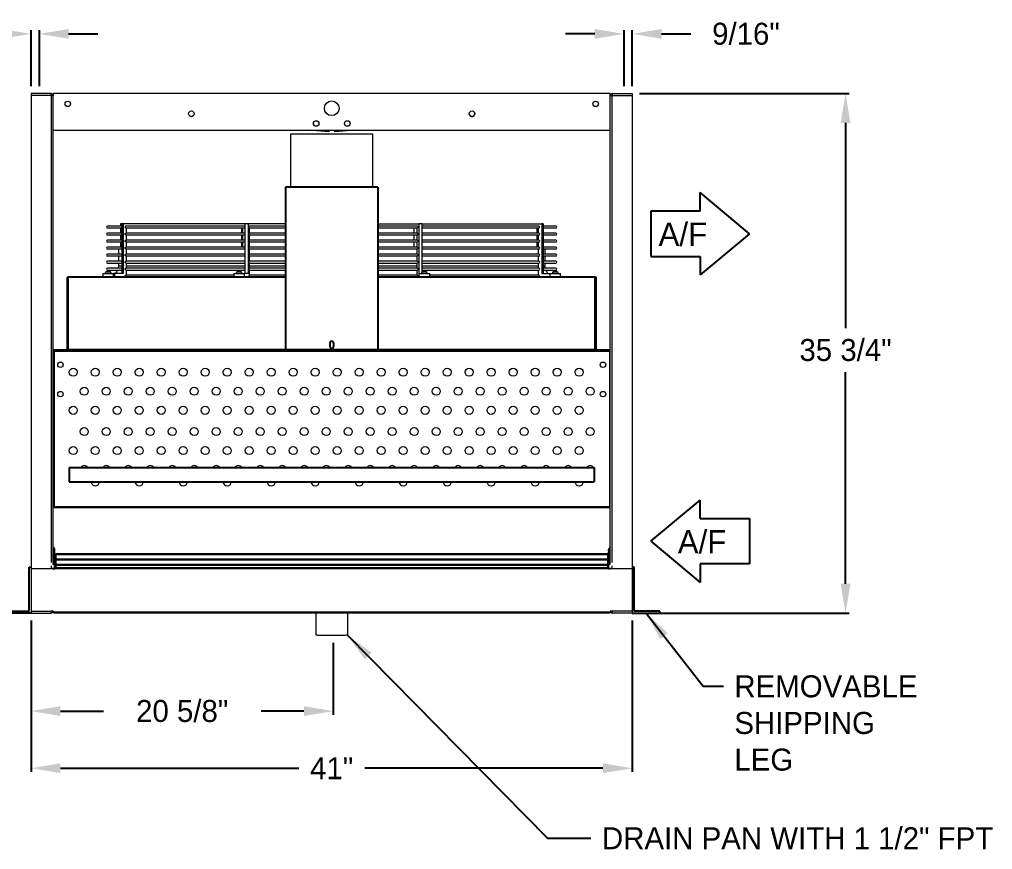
# Model space of a CAD drawing. Extents: x 6 to 271, y -23 to 146.
# Drawn here: x 60.2 to 126.6, y 33.6 to 90.2 of the extents above; entities that cross this region are included whole.
import ezdxf

# ---------------------------------------------------------------- set-up
doc = ezdxf.new("R2010")
doc.units = 0
doc.header["$MEASUREMENT"] = 0
doc.layers.get('0').update_dxf_attribs({"linetype": 'CONTINUOUS'})
doc.layers.get('Defpoints').update_dxf_attribs({"linetype": 'CONTINUOUS'})
doc.dimstyles.get("Standard").update_dxf_attribs({"dimtxt": 1.5, "dimasz": 2, "dimexe": 0.25, "dimexo": 0.5, "dimgap": 0.75, "dimtad": 0, "dimtih": 1, "dimtoh": 1, "dimdec": 4, "dimzin": 0, "dimdsep": 46, "dimlunit": 5, "dimtxsty": 'STANDARD', "dimcen": 0.125, "dimclrd": 1, "dimclre": 1, "dimclrt": 1, "dimadec": 0, "dimazin": 0, "dimtfac": 1, "dimtdec": 4, "dimtofl": 0, "dimtmove": 0, "dimatfit": 3, "dimfxl": 1, "dimfrac": 2, "dimtolj": 1, "dimtzin": 0, "dimarcsym": 0})

# ---------------------------------------------------------------- blocks, each defined once
blk = doc.blocks.new('099front')
at = {"color": 0, "ltscale": 7}
for p, q in [((59.351, 106.851), (53.039, 106.851)), ((53.039, 106.851), (53.039, 95.789)), ((59.351, 106.851), (59.351, 95.789)), ((56.07, 96.226), (56.07, 95.976)), ((56.32, 96.226), (56.32, 95.976)), ((53.039, 95.789), (59.351, 95.789))]:
    blk.add_line(p, q, dxfattribs=at)
for centre, start, end in [((56.195, 96.226), 0, 180), ((56.195, 95.976), 180, 0)]:
    blk.add_arc(centre, 0.125, start, end, dxfattribs=at)
blk = doc.blocks.new('*D24')
at = {"color": 7, "lineweight": -2}
for p, q in [((59.015, 89.242), (57.015, 89.242)), ((61.015, 85.664), (61.015, 89.492)), ((61.577, 85.664), (61.577, 89.492)), ((63.577, 89.242), (65.577, 89.242))]:
    blk.add_line(p, q, dxfattribs=at)
at = {"color": 7}
for points in [[(59.015, 89.576), (59.015, 88.909), (61.015, 89.242)], [(63.577, 89.576), (63.577, 88.909), (61.577, 89.242)]]:
    blk.add_solid(points, dxfattribs=at)
at = {"layer": 'Defpoints', "color": 0}
for p in [(61.015, 89.242), (61.015, 85.164), (61.577, 85.164)]:
    blk.add_point(p, dxfattribs=at)
at = {"color": 7, "insert": (53.265, 89.242), "char_height": 1.5, "attachment_point": 5}
blk.add_mtext('\\A1;9/16"', dxfattribs=at)
blk = doc.blocks.new('*D25')
at = {"color": 7, "lineweight": -2}
for p, q in [((99.452, 89.242), (97.452, 89.242)), ((101.452, 85.664), (101.452, 89.492)), ((102.015, 85.664), (102.015, 89.492)), ((104.015, 89.242), (106.015, 89.242))]:
    blk.add_line(p, q, dxfattribs=at)
at = {"color": 7}
for points in [[(99.452, 89.576), (99.452, 88.909), (101.452, 89.242)], [(104.015, 89.576), (104.015, 88.909), (102.015, 89.242)]]:
    blk.add_solid(points, dxfattribs=at)
at = {"layer": 'Defpoints', "color": 0}
for p in [(101.452, 89.242), (101.452, 85.164), (102.015, 85.164)]:
    blk.add_point(p, dxfattribs=at)
at = {"color": 7, "insert": (109.765, 89.242), "char_height": 1.5, "attachment_point": 5}
blk.add_mtext('\\A1;9/16"', dxfattribs=at)
blk = doc.blocks.new('Air Flow Arror')
for p, q in [((-1.543, 6.735), (-4.35, 3.368)), ((-1.543, 6.735), (1.263, 3.368)), ((-3.087, 3.368), (-4.35, 3.368)), ((-3.087, 3.368), (-3.087, 0)), ((0, 0), (0, 3.368)), ((0, 3.368), (1.263, 3.368)), ((-3.087, 0), (0, 0))]:
    blk.add_line(p, q)
blk.add_text('A/F', height=1.5938, rotation=90).set_placement((-0.712, 0.532))
blk = doc.blocks.new('*D26')
at = {"color": 7, "lineweight": -2}
for p, q in [((61.015, 49.226), (61.015, 38.888)), ((102.015, 49.226), (102.015, 38.888)), ((63.015, 39.138), (79.265, 39.138)), ((100.015, 39.138), (83.765, 39.138))]:
    blk.add_line(p, q, dxfattribs=at)
at = {"color": 7}
for points in [[(63.015, 39.471), (63.015, 38.804), (61.015, 39.138)], [(100.015, 39.471), (100.015, 38.804), (102.015, 39.138)]]:
    blk.add_solid(points, dxfattribs=at)
at = {"layer": 'Defpoints', "color": 0}
for p in [(61.015, 49.726), (102.015, 49.726), (102.015, 39.138)]:
    blk.add_point(p, dxfattribs=at)
at = {"color": 7, "insert": (81.515, 39.138), "char_height": 1.5, "attachment_point": 5}
blk.add_mtext('\\A1;41"', dxfattribs=at)
blk = doc.blocks.new('*D27')
at = {"color": 7, "lineweight": -2}
for p, q in [((61.015, 49.226), (61.015, 42.783)), ((81.624, 47.691), (81.624, 42.783)), ((63.015, 43.033), (65.944, 43.033)), ((79.624, 43.033), (76.694, 43.033))]:
    blk.add_line(p, q, dxfattribs=at)
at = {"color": 7}
for points in [[(63.015, 43.366), (63.015, 42.699), (61.015, 43.033)], [(79.624, 43.366), (79.624, 42.699), (81.624, 43.033)]]:
    blk.add_solid(points, dxfattribs=at)
at = {"layer": 'Defpoints', "color": 0}
for p in [(61.015, 49.726), (81.624, 48.191), (81.624, 43.033)]:
    blk.add_point(p, dxfattribs=at)
at = {"color": 7, "insert": (71.319, 43.033), "char_height": 1.5, "attachment_point": 5}
blk.add_mtext('\\A1;20 5/8"', dxfattribs=at)

msp = doc.modelspace()

# ---------------------------------------------------------------- linework, layer by layer
at = {"color": 7, "linetype": 'Continuous', "lineweight": 15}
for p, q in [((61.01498, 85.16353), (61.01498, 85.02903)), ((62.37948, 85.16353), (61.01498, 85.16353)), ((62.37948, 85.02903), (61.01498, 85.02903)), ((61.01498, 85.02803), (61.01498, 49.86153)), ((62.37948, 85.02803), (61.01498, 85.02803)), ((62.37948, 85.02903), (62.37948, 85.16353)), ((62.37948, 85.02803), (62.51498, 85.02803)), ((62.37948, 85.02803), (62.37948, 53.16814)), ((100.51498, 85.16353), (62.51498, 85.16353)), ((62.51498, 85.16353), (62.51498, 85.02803)), ((62.51498, 53.03268), (62.51498, 85.02803)), ((100.51498, 85.02803), (100.51498, 85.16353)), ((100.51498, 53.03268), (100.51498, 85.02803)), ((100.51498, 85.02803), (100.65048, 85.02803)), ((100.65048, 85.16353), (100.65048, 85.02903)), ((100.65048, 85.16353), (102.01498, 85.16353)), ((100.65048, 85.02903), (102.01498, 85.02903)), ((100.65048, 85.02803), (102.01498, 85.02803)), ((100.65048, 53.16814), (100.65048, 85.02803)), ((102.01498, 85.16353), (102.01498, 85.02903)), ((102.01498, 85.02803), (102.01498, 49.86153)), ((62.51498, 82.66353), (100.51498, 82.66353)), ((84.32748, 82.40703), (78.70248, 82.40703)), ((81.31159, 82.55669), (79.95824, 82.66353)), ((81.32002, 82.66353), (81.31159, 82.55669)), ((81.71838, 82.55669), (81.70994, 82.66353)), ((83.07173, 82.66353), (81.71838, 82.55669)), ((67.19485, 76.12114), (66.22487, 76.12114)), ((66.22487, 76.00114), (67.19485, 76.00114)), ((67.10148, 76.27603), (67.10148, 76.12114)), ((67.19485, 76.27603), (67.10148, 76.27603)), ((67.10148, 76.00114), (67.10148, 75.64248)), ((67.28823, 76.27603), (67.19485, 76.27603)), ((67.19485, 76.27603), (67.19485, 72.89503)), ((67.28823, 76.27603), (67.28823, 72.89503)), ((75.58339, 76.27603), (67.28823, 76.27603)), ((67.48394, 76.00114), (75.58339, 76.00114)), ((75.58339, 76.12114), (67.48398, 76.12114)), ((67.51365, 75.64248), (67.51365, 76.00114)), ((75.35796, 76.00114), (75.35796, 75.64248)), ((75.45134, 75.64248), (75.45134, 76.00114)), ((75.80882, 76.27603), (75.58339, 76.27603)), ((75.58339, 76.27603), (75.58339, 72.89503)), ((75.80882, 76.27603), (75.80882, 72.89503)), ((78.35873, 76.27603), (75.80882, 76.27603)), ((75.88988, 76.00114), (78.35873, 76.00114)), ((78.35873, 76.12114), (75.88996, 76.12114)), ((75.90219, 75.64248), (75.90219, 76.00114)), ((84.67123, 76.27603), (87.44658, 76.27603)), ((87.36626, 76.12114), (84.67123, 76.12114)), ((84.67123, 76.00114), (87.36626, 76.00114)), ((87.12777, 75.64248), (87.12777, 76.00114)), ((87.3532, 75.64248), (87.3532, 76.00114)), ((87.44658, 76.27603), (87.44658, 72.89503)), ((87.672, 76.27603), (87.44658, 76.27603)), ((87.672, 76.27603), (87.672, 73.00312)), ((87.672, 76.27603), (95.83512, 76.27603)), ((95.64121, 76.12114), (87.672, 76.12114)), ((87.672, 76.00114), (95.64121, 76.00114)), ((95.51631, 75.64248), (95.51631, 76.00114)), ((95.60969, 75.64248), (95.60969, 76.00114)), ((95.83512, 76.27603), (95.83512, 72.89503)), ((95.92849, 76.27603), (95.83512, 76.27603)), ((95.92849, 76.27603), (95.92849, 72.89503)), ((96.8051, 76.12114), (95.92849, 76.12114)), ((95.92849, 76.00114), (96.8051, 76.00114)), ((67.19485, 75.64248), (66.22487, 75.64248)), ((66.22487, 75.52248), (67.19485, 75.52248)), ((67.19485, 75.16381), (66.22487, 75.16381)), ((66.22487, 75.04381), (67.19485, 75.04381)), ((67.10148, 75.52248), (67.10148, 75.16381)), ((67.10148, 75.04381), (67.10148, 74.68515)), ((67.48394, 75.52248), (75.58339, 75.52248)), ((67.48394, 75.04381), (75.58339, 75.04381)), ((75.58339, 75.64248), (67.48398, 75.64248)), ((75.58339, 75.16381), (67.48398, 75.16381)), ((67.51365, 75.16381), (67.51365, 75.52248)), ((67.51365, 74.68515), (67.51365, 75.04381)), ((75.35796, 75.52248), (75.35796, 75.16381)), ((75.35796, 75.04381), (75.35796, 74.68515)), ((75.45134, 75.16381), (75.45134, 75.52248)), ((75.45134, 74.68515), (75.45134, 75.04381)), ((75.88988, 75.52248), (78.35873, 75.52248)), ((75.88988, 75.04381), (78.35873, 75.04381)), ((78.35873, 75.64248), (75.88996, 75.64248)), ((78.35873, 75.16381), (75.88996, 75.16381)), ((75.90219, 75.16381), (75.90219, 75.52248)), ((75.90219, 74.68515), (75.90219, 75.04381)), ((87.36626, 75.64248), (84.67123, 75.64248)), ((84.67123, 75.52248), (87.36626, 75.52248)), ((87.36626, 75.16381), (84.67123, 75.16381)), ((84.67123, 75.04381), (87.36626, 75.04381)), ((87.12777, 75.16381), (87.12777, 75.52248)), ((87.12777, 74.68515), (87.12777, 75.04381)), ((87.3532, 75.16381), (87.3532, 75.52248)), ((87.3532, 74.68515), (87.3532, 75.04381)), ((95.64121, 75.64248), (87.672, 75.64248)), ((87.672, 75.52248), (95.64121, 75.52248)), ((95.64121, 75.16381), (87.672, 75.16381)), ((87.672, 75.04381), (95.64121, 75.04381)), ((95.51631, 75.16381), (95.51631, 75.52248)), ((95.51631, 74.68515), (95.51631, 75.04381)), ((95.60969, 75.16381), (95.60969, 75.52248)), ((95.60969, 74.68515), (95.60969, 75.04381)), ((96.8051, 75.64248), (95.92849, 75.64248)), ((95.92849, 75.52248), (96.8051, 75.52248)), ((96.8051, 75.16381), (95.92849, 75.16381)), ((95.92849, 75.04381), (96.8051, 75.04381)), ((67.19485, 74.68515), (66.22487, 74.68515)), ((66.22487, 74.56515), (67.19485, 74.56515)), ((67.48394, 74.56515), (75.58339, 74.56515)), ((75.58339, 74.68515), (67.48398, 74.68515)), ((67.51365, 74.20648), (67.51365, 74.56515)), ((75.88988, 74.56515), (78.35873, 74.56515)), ((78.35873, 74.68515), (75.88996, 74.68515)), ((75.90219, 74.20648), (75.90219, 74.56515)), ((87.36626, 74.68515), (84.67123, 74.68515)), ((84.67123, 74.56515), (87.36626, 74.56515)), ((87.3532, 74.20648), (87.3532, 74.56515)), ((95.64121, 74.68515), (87.672, 74.68515)), ((87.672, 74.56515), (95.64121, 74.56515)), ((95.60969, 74.20648), (95.60969, 74.56515)), ((96.8051, 74.68515), (95.92849, 74.68515)), ((95.92849, 74.56515), (96.8051, 74.56515)), ((67.19485, 74.20648), (66.22487, 74.20648)), ((66.22487, 74.08648), (67.19485, 74.08648)), ((67.19485, 73.72782), (66.22487, 73.72782)), ((67.48394, 74.08648), (75.58339, 74.08648)), ((75.58339, 74.20648), (67.48398, 74.20648)), ((75.58339, 73.72782), (67.48398, 73.72782)), ((67.51365, 73.72782), (67.51365, 74.08648)), ((75.88988, 74.08648), (78.35873, 74.08648)), ((78.35873, 74.20648), (75.88996, 74.20648)), ((78.35873, 73.72782), (75.88996, 73.72782)), ((75.90219, 73.72782), (75.90219, 74.08648)), ((87.36626, 74.20648), (84.67123, 74.20648)), ((84.67123, 74.08648), (87.36626, 74.08648)), ((87.36626, 73.72782), (84.67123, 73.72782)), ((87.3532, 73.72782), (87.3532, 74.08648)), ((95.64121, 74.20648), (87.672, 74.20648)), ((87.672, 74.08648), (95.64121, 74.08648)), ((95.64121, 73.72782), (87.672, 73.72782)), ((95.60969, 73.72782), (95.60969, 74.08648)), ((96.8051, 74.20648), (95.92849, 74.20648)), ((95.92849, 74.08648), (96.8051, 74.08648)), ((96.8051, 73.72782), (95.92849, 73.72782)), ((66.17622, 73.02003), (66.17637, 73.02003)), ((66.1791, 73.02003), (66.17637, 73.02003)), ((66.1791, 73.02003), (66.18961, 73.02003)), ((66.20029, 73.02003), (66.18961, 73.02003)), ((66.20029, 73.02003), (66.27633, 73.02003)), ((66.22487, 73.60782), (67.19485, 73.60782)), ((67.19485, 73.24915), (66.22487, 73.24915)), ((66.22487, 73.12915), (67.19485, 73.12915)), ((66.28788, 73.02003), (66.27633, 73.02003)), ((66.29416, 73.02003), (66.28788, 73.02003)), ((66.29416, 73.02003), (66.31953, 73.02003)), ((66.33407, 73.02003), (66.31953, 73.02003)), ((66.33407, 73.02003), (66.36572, 73.02003)), ((67.19485, 73.40103), (66.96718, 73.40103)), ((67.48394, 73.60782), (75.58339, 73.60782)), ((67.48394, 73.12915), (75.58339, 73.12915)), ((75.58339, 73.24915), (67.48398, 73.24915)), ((67.51365, 73.24915), (67.51365, 73.60782)), ((75.58339, 73.40103), (67.51365, 73.40103)), ((67.51365, 72.77048), (67.51365, 73.12915)), ((75.10596, 73.02003), (75.1376, 73.02003)), ((75.15215, 73.02003), (75.1376, 73.02003)), ((75.15215, 73.02003), (75.17751, 73.02003)), ((75.18379, 73.02003), (75.17751, 73.02003)), ((75.19535, 73.02003), (75.18379, 73.02003)), ((75.19535, 73.02003), (75.27139, 73.02003)), ((75.28207, 73.02003), (75.27139, 73.02003)), ((75.28207, 73.02003), (75.29257, 73.02003)), ((75.2953, 73.02003), (75.29257, 73.02003)), ((75.2953, 73.02003), (75.29546, 73.02003)), ((75.88988, 73.60782), (78.35873, 73.60782)), ((75.88988, 73.12915), (78.35873, 73.12915)), ((78.35873, 73.24915), (75.88996, 73.24915)), ((75.90219, 73.24915), (75.90219, 73.60782)), ((78.35873, 73.40103), (75.90219, 73.40103)), ((75.90219, 72.77048), (75.90219, 73.12915)), ((84.67123, 73.60782), (87.36626, 73.60782)), ((87.3532, 73.40103), (84.67123, 73.40103)), ((87.36626, 73.24915), (84.67123, 73.24915)), ((84.67123, 73.12915), (87.36626, 73.12915)), ((87.3532, 73.24915), (87.3532, 73.60782)), ((87.3532, 72.77048), (87.3532, 73.12915)), ((87.672, 73.60782), (95.64121, 73.60782)), ((95.60969, 73.40103), (87.672, 73.40103)), ((95.64121, 73.24915), (87.672, 73.24915)), ((87.672, 73.12915), (95.64121, 73.12915)), ((87.73451, 73.02003), (87.73466, 73.02003)), ((87.73739, 73.02003), (87.73466, 73.02003)), ((87.73739, 73.02003), (87.7479, 73.02003)), ((87.75858, 73.02003), (87.7479, 73.02003)), ((87.75858, 73.02003), (87.83462, 73.02003)), ((87.84617, 73.02003), (87.83462, 73.02003)), ((87.85245, 73.02003), (87.84617, 73.02003)), ((87.85245, 73.02003), (87.87782, 73.02003)), ((87.89236, 73.02003), (87.87782, 73.02003)), ((87.89236, 73.02003), (87.92401, 73.02003)), ((95.60969, 73.24915), (95.60969, 73.60782)), ((95.60969, 72.77048), (95.60969, 73.12915)), ((95.92849, 73.60782), (96.8051, 73.60782)), ((96.06278, 73.40103), (95.92849, 73.40103)), ((96.8051, 73.24915), (95.92849, 73.24915)), ((95.92849, 73.12915), (96.8051, 73.12915)), ((96.66425, 73.02003), (96.69589, 73.02003)), ((96.71043, 73.02003), (96.69589, 73.02003)), ((96.71043, 73.02003), (96.7358, 73.02003)), ((96.74208, 73.02003), (96.7358, 73.02003)), ((96.75364, 73.02003), (96.74208, 73.02003)), ((96.75364, 73.02003), (96.82968, 73.02003)), ((96.84035, 73.02003), (96.82968, 73.02003)), ((96.84035, 73.02003), (96.85086, 73.02003)), ((96.85359, 73.02003), (96.85086, 73.02003)), ((96.85359, 73.02003), (96.85375, 73.02003)), ((63.51498, 72.61253), (63.46498, 72.61253)), ((63.46498, 67.71453), (63.46498, 72.61253)), ((63.51498, 67.71453), (63.51498, 72.61253)), ((63.56498, 72.61253), (63.51498, 72.61253)), ((63.51598, 72.66353), (63.51598, 72.61353)), ((63.51598, 72.66353), (63.56598, 72.66353)), ((63.56598, 72.61253), (63.56598, 72.66353)), ((78.35873, 72.66353), (63.56598, 72.66353)), ((63.56598, 67.71453), (63.56598, 72.61253)), ((78.35873, 72.61253), (63.56598, 72.61253)), ((65.90197, 72.89503), (66.41218, 72.89503)), ((66.06887, 72.89603), (66.05222, 72.89603)), ((66.48972, 72.89603), (66.06887, 72.89603)), ((66.41218, 72.89503), (66.63997, 72.89503)), ((66.70526, 72.89503), (66.63997, 72.89503)), ((66.70526, 72.89503), (66.70526, 72.66353)), ((67.28823, 72.89503), (66.70526, 72.89503)), ((74.83171, 72.77048), (67.48398, 72.77048)), ((74.83171, 72.89503), (75.34192, 72.89503)), ((75.11699, 72.89603), (74.98196, 72.89603)), ((75.41946, 72.89603), (75.11699, 72.89603)), ((75.34192, 72.89503), (75.56971, 72.89503)), ((75.80882, 72.89503), (75.56971, 72.89503)), ((78.35873, 72.77048), (75.88996, 72.77048)), ((87.36626, 72.77048), (84.67123, 72.77048)), ((99.46398, 72.66353), (84.67123, 72.66353)), ((99.46398, 72.61253), (84.67123, 72.61253)), ((87.44658, 72.89503), (87.46026, 72.89503)), ((87.46026, 72.89503), (87.97047, 72.89503)), ((87.91297, 72.89603), (87.61051, 72.89603)), ((88.04801, 72.89603), (87.91297, 72.89603)), ((87.97047, 72.89503), (88.19826, 72.89503)), ((95.64121, 72.77048), (88.19826, 72.77048)), ((95.83512, 72.89503), (96.39, 72.89503)), ((96.39, 72.89503), (96.90021, 72.89503)), ((96.96109, 72.89603), (96.54025, 72.89603)), ((96.90021, 72.89503), (97.128, 72.89503)), ((96.97775, 72.89603), (96.96109, 72.89603)), ((99.46398, 72.66353), (99.51398, 72.66353)), ((99.46398, 72.61253), (99.46398, 72.66353)), ((99.46398, 67.71453), (99.46398, 72.61253)), ((99.46498, 72.61253), (99.51498, 72.61253)), ((99.51398, 72.61353), (99.51398, 72.66353)), ((99.56498, 72.61253), (99.51498, 72.61253)), ((99.51498, 67.71453), (99.51498, 72.61253)), ((99.56498, 67.71453), (99.56498, 72.61253)), ((62.51498, 67.71353), (63.46398, 67.71353)), ((63.46398, 67.71353), (63.46398, 67.66353)), ((63.46498, 67.71453), (63.51498, 67.71453)), ((63.56598, 67.71453), (63.51498, 67.71453)), ((63.56598, 67.71453), (63.56598, 67.71353)), ((99.46398, 67.71453), (63.56598, 67.71453)), ((63.56598, 67.71353), (99.46398, 67.71353)), ((63.56598, 67.66353), (63.56598, 67.71353)), ((99.46398, 67.71353), (99.46398, 67.71453)), ((99.51498, 67.71453), (99.46398, 67.71453)), ((99.46398, 67.66353), (99.46398, 67.71353)), ((99.56498, 67.71453), (99.51498, 67.71453)), ((99.56598, 67.71353), (99.56598, 67.66353)), ((99.56598, 67.71353), (100.51498, 67.71353)), ((62.51498, 67.66353), (62.57848, 67.66353)), ((62.51498, 67.60003), (62.57898, 67.60003)), ((62.57798, 67.59953), (62.51498, 67.59953)), ((62.57798, 67.59953), (62.57798, 56.97753)), ((62.57798, 67.59953), (62.57898, 67.59953)), ((62.57848, 67.66353), (62.57848, 67.60103)), ((62.57848, 67.66353), (63.45148, 67.66353)), ((62.57848, 67.60103), (63.45148, 67.60103)), ((62.57898, 67.59953), (62.57898, 67.60053)), ((62.57898, 67.60053), (63.57748, 67.60053)), ((62.57898, 67.59953), (62.57898, 56.97753)), ((62.57898, 67.59953), (100.45098, 67.59953)), ((63.45148, 67.66353), (63.46398, 67.66353)), ((63.45148, 67.60103), (63.45148, 67.66353)), ((63.56598, 67.66353), (63.57748, 67.66353)), ((63.57748, 67.60053), (63.57748, 67.66353)), ((63.57748, 67.66353), (99.45248, 67.66353)), ((99.45248, 67.66353), (99.46398, 67.66353)), ((99.45248, 67.66353), (99.45248, 67.60053)), ((99.45248, 67.60053), (100.45098, 67.60053)), ((99.56598, 67.66353), (99.57848, 67.66353)), ((99.57848, 67.66353), (99.57848, 67.60103)), ((100.45148, 67.66353), (99.57848, 67.66353)), ((100.45148, 67.60103), (99.57848, 67.60103)), ((100.45098, 67.60053), (100.45098, 67.59953)), ((100.45098, 67.60003), (100.51498, 67.60003)), ((100.45098, 67.59953), (100.45098, 56.97753)), ((100.45098, 67.59953), (100.45198, 67.59953)), ((100.45148, 67.66353), (100.51498, 67.66353)), ((100.45148, 67.60103), (100.45148, 67.66353)), ((100.51498, 67.59953), (100.45198, 67.59953)), ((100.45198, 67.59953), (100.45198, 56.97753)), ((62.57798, 56.97753), (62.51498, 56.97753)), ((62.57798, 56.97753), (62.57898, 56.97753)), ((62.57898, 56.97753), (100.45098, 56.97753)), ((62.57898, 56.97753), (62.57898, 56.97653)), ((100.45098, 56.97653), (62.57898, 56.97653)), ((62.57898, 56.91353), (62.57898, 56.97653)), ((100.45098, 56.91353), (62.57898, 56.91353)), ((100.45098, 56.97653), (100.45098, 56.97753)), ((100.45098, 56.97753), (100.45198, 56.97753)), ((100.45098, 56.91353), (100.45098, 56.97653)), ((100.51498, 56.97753), (100.45198, 56.97753)), ((62.51498, 54.21436), (62.62138, 54.10799)), ((62.62138, 53.99026), (62.51498, 54.09663)), ((62.51498, 54.03268), (62.62138, 53.92631)), ((62.60231, 53.94537), (62.63998, 53.94537)), ((62.62138, 53.99026), (62.62138, 54.10799)), ((62.62138, 52.99026), (62.62138, 53.92631)), ((62.63998, 53.94537), (62.63998, 54.0631)), ((62.63998, 53.88142), (62.63998, 53.94537)), ((62.63998, 52.94537), (62.63998, 53.88142)), ((62.64098, 54.0631), (62.64098, 54.06165)), ((62.64098, 53.38153), (62.64098, 54.06165)), ((100.32598, 53.76659), (62.70398, 53.76659)), ((62.70398, 53.76659), (62.70398, 53.75645)), ((100.32598, 53.75645), (62.70398, 53.75645)), ((62.70398, 53.75645), (62.70398, 53.69098)), ((100.32598, 53.76659), (100.32598, 53.75645)), ((100.32598, 53.75645), (100.32598, 53.69098)), ((100.38898, 54.0631), (100.38898, 54.06165)), ((100.38898, 54.06165), (100.38898, 53.70261)), ((100.38998, 53.94537), (100.38998, 54.0631)), ((100.38998, 53.94537), (100.42765, 53.94537)), ((100.38998, 53.94537), (100.38998, 53.88142)), ((100.38998, 52.94537), (100.38998, 53.88142)), ((100.51498, 54.21436), (100.40858, 54.10799)), ((100.40858, 53.99026), (100.40858, 54.10799)), ((100.40858, 53.99026), (100.51498, 54.09663)), ((100.51498, 54.03268), (100.40858, 53.92631)), ((100.40858, 52.99026), (100.40858, 53.92631)), ((62.62138, 52.99026), (62.51498, 53.09663)), ((62.63998, 53.38153), (62.70398, 53.38153)), ((62.63998, 53.38006), (62.70398, 53.38006)), ((100.32598, 53.69098), (62.70398, 53.69098)), ((62.70398, 53.69098), (62.70398, 53.40613)), ((100.32598, 53.40613), (62.70398, 53.40613)), ((62.70398, 53.40613), (62.70398, 53.39599)), ((100.32598, 53.39599), (62.70398, 53.39599)), ((62.70398, 53.39599), (62.70398, 53.33052)), ((100.32598, 53.33052), (62.70398, 53.33052)), ((62.70398, 53.33052), (62.70398, 53.04566)), ((100.32598, 53.69098), (100.32598, 53.40613)), ((100.32598, 53.40613), (100.32598, 53.39599)), ((100.32598, 53.39599), (100.32598, 53.33052)), ((100.32598, 53.33052), (100.32598, 53.04566)), ((100.38998, 53.70261), (100.32698, 53.70261)), ((100.32698, 53.69247), (100.32698, 53.70261)), ((100.32698, 53.69247), (100.38998, 53.69247)), ((100.38998, 53.34214), (100.32698, 53.34214)), ((100.32698, 53.332), (100.32698, 53.34214)), ((100.32698, 53.332), (100.38998, 53.332)), ((100.40858, 52.99026), (100.51498, 53.09663)), ((102.01498, 52.74188), (61.01498, 52.74188)), ((62.37948, 52.93879), (62.37948, 52.74188)), ((62.51498, 52.73897), (62.51498, 52.80333)), ((62.51498, 52.73897), (62.56498, 52.73897)), ((62.56498, 52.73897), (62.56498, 52.75334)), ((62.56498, 52.6606), (62.56598, 52.6606)), ((62.56498, 52.65913), (62.56598, 52.65913)), ((62.56598, 52.73897), (62.56598, 52.74014)), ((100.46398, 52.74014), (62.56598, 52.74014)), ((100.46398, 52.73897), (62.56598, 52.73897)), ((62.57719, 52.74114), (62.62138, 52.78532)), ((62.57748, 52.74043), (62.63998, 52.74043)), ((62.57748, 52.74043), (62.57748, 52.74014)), ((62.60231, 52.94537), (62.63998, 52.94537)), ((62.62138, 52.78532), (62.62138, 52.92631)), ((62.63998, 53.02106), (62.70398, 53.02106)), ((62.63998, 53.0196), (62.70398, 53.0196)), ((62.63998, 52.88142), (62.63998, 52.94537)), ((62.63998, 52.74043), (62.63998, 52.88142)), ((62.63998, 52.74043), (62.63998, 52.74014)), ((62.64098, 52.74043), (62.64098, 52.74188)), ((100.38898, 52.74043), (62.64098, 52.74043)), ((62.64098, 52.74043), (62.64098, 52.74014)), ((100.32598, 53.04566), (62.70398, 53.04566)), ((62.70398, 53.04566), (62.70398, 53.03552)), ((100.32598, 53.03552), (62.70398, 53.03552)), ((62.70398, 53.03552), (62.70398, 52.97005)), ((100.32598, 52.97005), (62.70398, 52.97005)), ((62.70398, 52.97005), (62.70398, 52.80729)), ((100.32598, 52.80729), (62.70398, 52.80729)), ((62.70398, 52.80729), (62.70398, 52.79715)), ((100.32598, 52.79715), (62.70398, 52.79715)), ((62.70398, 52.79715), (62.70398, 52.74188)), ((100.32598, 53.04566), (100.32598, 53.03552)), ((100.32598, 53.03552), (100.32598, 52.97005)), ((100.32598, 52.97005), (100.32598, 52.80729)), ((100.32598, 52.80729), (100.32598, 52.79715)), ((100.32598, 52.79715), (100.32598, 52.74188)), ((100.38998, 52.98168), (100.32698, 52.98168)), ((100.32698, 52.97154), (100.32698, 52.98168)), ((100.32698, 52.97154), (100.38998, 52.97154)), ((100.38998, 52.74331), (100.32698, 52.74331)), ((100.32698, 52.74188), (100.32698, 52.74331)), ((100.38898, 52.74043), (100.38898, 52.74188)), ((100.38898, 52.74014), (100.38898, 52.74043)), ((100.38998, 52.94537), (100.42765, 52.94537)), ((100.38998, 52.94537), (100.38998, 52.88142)), ((100.38998, 52.74043), (100.38998, 52.88142)), ((100.38998, 52.74043), (100.45248, 52.74043)), ((100.38998, 52.74014), (100.38998, 52.74043)), ((100.40858, 52.78532), (100.40858, 52.92631)), ((100.45278, 52.74114), (100.40858, 52.78532)), ((100.45248, 52.74014), (100.45248, 52.74043)), ((100.46398, 52.75234), (100.46398, 52.74014)), ((100.46398, 52.73897), (100.46398, 52.74014)), ((100.46498, 52.73897), (100.46498, 52.75334)), ((100.46498, 52.73897), (100.51498, 52.73897)), ((100.51498, 52.73897), (100.51498, 52.80333)), ((100.65048, 52.74188), (100.65048, 52.93879)), ((61.01498, 49.86153), (62.37948, 49.86153)), ((61.01498, 49.86053), (61.01498, 49.72603)), ((61.01498, 49.86053), (62.37948, 49.86053)), ((62.51498, 49.86153), (62.37948, 49.86153)), ((62.37948, 49.72603), (62.37948, 49.86053)), ((62.51498, 49.86153), (62.51498, 49.79077)), ((62.51498, 49.79077), (62.56498, 49.79077)), ((100.46398, 49.79077), (62.56598, 49.79077)), ((62.56598, 49.78977), (62.56598, 49.79077)), ((62.56598, 49.78977), (62.56598, 49.73979)), ((100.46398, 49.79077), (100.46398, 49.78977)), ((100.46398, 49.73979), (100.46398, 49.78977)), ((100.46498, 49.79077), (100.51498, 49.79077)), ((100.51498, 49.86153), (100.51498, 49.79077)), ((100.65048, 49.86153), (100.51498, 49.86153)), ((102.01498, 49.86153), (100.65048, 49.86153)), ((100.65048, 49.86053), (100.65048, 49.72603)), ((102.01498, 49.86053), (100.65048, 49.86053)), ((102.01498, 49.86053), (102.01498, 49.72603)), ((102.01498, 49.86053), (102.01498, 49.72603)), ((61.01498, 49.72603), (62.37948, 49.72603)), ((102.01498, 49.72603), (100.65048, 49.72603))]:
    msp.add_line(p, q, dxfattribs=at)
at = {"color": 7}
for p, q in [((102.51498, 85.16353), (116.80428, 85.16353)), ((116.55428, 83.16353), (116.55428, 69.16353)), ((116.55428, 51.72603), (116.55428, 66.16353)), ((63.61498, 59.65145), (99.41498, 59.65145)), ((63.61498, 59.65145), (63.61498, 58.67203)), ((99.41498, 59.65145), (99.41498, 58.67203)), ((63.61498, 58.67203), (99.41498, 58.67203)), ((103.27087, 54.62188), (106.63857, 57.42818)), ((106.63857, 56.16535), (106.63857, 57.42818)), ((106.63857, 56.16535), (110.00626, 56.16535)), ((110.00626, 56.16535), (110.00626, 53.07841)), ((103.27087, 54.62188), (106.63857, 51.81558)), ((60.88998, 49.85103), (60.88998, 52.85103)), ((60.88998, 52.85103), (61.01498, 52.85103)), ((102.13998, 52.85103), (102.01498, 52.85103)), ((102.13998, 49.85103), (102.13998, 52.85103)), ((110.00626, 53.07841), (106.63857, 53.07841)), ((106.63857, 53.07841), (106.63857, 51.81558)), ((59.13998, 49.85103), (60.88998, 49.85103)), ((103.88998, 49.85103), (102.13998, 49.85103)), ((103.88998, 49.72603), (103.88998, 49.85103)), ((61.01498, 49.72603), (59.13998, 49.72603)), ((102.01498, 49.72603), (103.88998, 49.72603)), ((102.51498, 49.72603), (116.80428, 49.72603))]:
    msp.add_line(p, q, dxfattribs=at)
at = {"color": 7, "linetype": 'Continuous', "lineweight": 15, "flags": 128}
for points in [[(87.36626, 76.12114), (87.36631, 76.12114), (87.37559, 76.11597), (87.38327, 76.10144), (87.38805, 76.08004), (87.38911, 76.05541), (87.38628, 76.03177), (87.38003, 76.01313), (87.37143, 76.00269), (87.36626, 76.00114)], [(87.36626, 75.64248), (87.37051, 75.64144), (87.37888, 75.6326), (87.38529, 75.61603), (87.38877, 75.59427), (87.38877, 75.57069), (87.38529, 75.54893), (87.37888, 75.53235), (87.37051, 75.52352), (87.36626, 75.52248)], [(87.36626, 75.16381), (87.37051, 75.16277), (87.37888, 75.15394), (87.38529, 75.13736), (87.38877, 75.1156), (87.38877, 75.09202), (87.38529, 75.07026), (87.37888, 75.05369), (87.37051, 75.04485), (87.36626, 75.04381)], [(87.36626, 74.68515), (87.37051, 74.68411), (87.37888, 74.67527), (87.38529, 74.6587), (87.38877, 74.63694), (87.38877, 74.61336), (87.38529, 74.5916), (87.37888, 74.57502), (87.37051, 74.56619), (87.36626, 74.56515)], [(87.36626, 74.20648), (87.37051, 74.20544), (87.37888, 74.19661), (87.38529, 74.18003), (87.38877, 74.15827), (87.38877, 74.13469), (87.38529, 74.11293), (87.37888, 74.09636), (87.37051, 74.08752), (87.36626, 74.08648)], [(87.36626, 73.72782), (87.37051, 73.72678), (87.37888, 73.71794), (87.38529, 73.70136), (87.38877, 73.67961), (87.38877, 73.65603), (87.38529, 73.63427), (87.37888, 73.61769), (87.37051, 73.60885), (87.36626, 73.60782)], [(66.96718, 73.40103), (66.95955, 73.29429), (66.95164, 73.24915)], [(87.36626, 73.24915), (87.37051, 73.24811), (87.37888, 73.23928), (87.38529, 73.2227), (87.38877, 73.20094), (87.38877, 73.17736), (87.38529, 73.1556), (87.37888, 73.13902), (87.37051, 73.13019), (87.36626, 73.12915)], [(96.07832, 73.24915), (96.07042, 73.29429), (96.06278, 73.40103)], [(87.36626, 72.77048), (87.37077, 72.76931), (87.3792, 72.76004), (87.38558, 72.74288), (87.38889, 72.72059), (87.3886, 72.69668), (87.38476, 72.67497), (87.38055, 72.66353)], [(82.60873, 48.21623), (82.60321, 48.21367), (82.58361, 48.2108), (82.55007, 48.20801), (82.50304, 48.20532), (82.44313, 48.20277), (82.37112, 48.2004), (82.28795, 48.19823), (82.1947, 48.1963), (82.09259, 48.19463), (81.98295, 48.19324), (81.86721, 48.19215), (81.74688, 48.19137), (81.62353, 48.19092), (81.49876, 48.19079), (81.3742, 48.191), (81.25147, 48.19154), (81.13219, 48.1924), (81.01789, 48.19357), (80.91007, 48.19503), (80.81014, 48.19678), (80.7194, 48.19877), (80.63903, 48.20099), (80.57008, 48.20342), (80.51344, 48.206), (80.46987, 48.20873), (80.43991, 48.21155), (80.42398, 48.21443), (80.42123, 48.21623)]]:
    msp.add_lwpolyline(points, dxfattribs=at)
at = {"color": 7, "linetype": 'Continuous', "lineweight": 15}
for centre, radius in [((63.51498, 84.46324), 0.1875), ((81.51498, 84.16353), 0.5), ((99.51498, 84.46324), 0.1875), ((71.94508, 83.7977), 0.1875), ((91.08489, 83.7977), 0.1875), ((80.45387, 83.12596), 0.1875), ((82.5761, 83.12596), 0.1875), ((63.01498, 66.66353), 0.1875), ((63.88998, 66.15603), 0.275), ((65.38998, 66.15603), 0.275), ((66.88998, 66.15603), 0.275), ((68.38998, 66.15603), 0.275), ((69.88998, 66.15603), 0.275), ((71.38998, 66.15603), 0.275), ((72.88998, 66.15603), 0.275), ((74.38998, 66.15603), 0.275), ((75.88998, 66.15603), 0.275), ((77.38998, 66.15603), 0.275), ((78.88998, 66.15603), 0.275), ((80.38998, 66.15603), 0.275), ((81.88998, 66.15603), 0.275), ((83.38998, 66.15603), 0.275), ((84.88998, 66.15603), 0.275), ((86.38998, 66.15603), 0.275), ((87.88998, 66.15603), 0.275), ((89.38998, 66.15603), 0.275), ((90.88998, 66.15603), 0.275), ((92.38998, 66.15603), 0.275), ((93.88998, 66.15603), 0.275), ((95.38998, 66.15603), 0.275), ((96.88998, 66.15603), 0.275), ((98.38998, 66.15603), 0.275), ((100.01498, 66.66353), 0.1875), ((64.63998, 64.85703), 0.275), ((66.13998, 64.85703), 0.275), ((67.63998, 64.85703), 0.275), ((69.13998, 64.85703), 0.275), ((70.63998, 64.85703), 0.275), ((72.13998, 64.85703), 0.275), ((73.63998, 64.85703), 0.275), ((75.13998, 64.85703), 0.275), ((76.63998, 64.85703), 0.275), ((78.13998, 64.85703), 0.275), ((79.63998, 64.85703), 0.275), ((81.13998, 64.85703), 0.275), ((82.63998, 64.85703), 0.275), ((84.13998, 64.85703), 0.275), ((85.63998, 64.85703), 0.275), ((87.13998, 64.85703), 0.275), ((88.63998, 64.85703), 0.275), ((90.13998, 64.85703), 0.275), ((91.63998, 64.85703), 0.275), ((93.13998, 64.85703), 0.275), ((94.63998, 64.85703), 0.275), ((96.13998, 64.85703), 0.275), ((97.63998, 64.85703), 0.275), ((99.13998, 64.85703), 0.275), ((63.01498, 64.66353), 0.1875), ((100.01498, 64.66353), 0.1875), ((63.88998, 63.55803), 0.275), ((65.38998, 63.55803), 0.275), ((66.88998, 63.55803), 0.275), ((68.38998, 63.55803), 0.275), ((69.88998, 63.55803), 0.275), ((71.38998, 63.55803), 0.275), ((72.88998, 63.55803), 0.275), ((74.38998, 63.55803), 0.275), ((75.88998, 63.55803), 0.275), ((77.38998, 63.55803), 0.275), ((78.88998, 63.55803), 0.275), ((80.38998, 63.55803), 0.275), ((81.88998, 63.55803), 0.275), ((83.38998, 63.55803), 0.275), ((84.88998, 63.55803), 0.275), ((86.38998, 63.55803), 0.275), ((87.88998, 63.55803), 0.275), ((89.38998, 63.55803), 0.275), ((90.88998, 63.55803), 0.275), ((92.38998, 63.55803), 0.275), ((93.88998, 63.55803), 0.275), ((95.38998, 63.55803), 0.275), ((96.88998, 63.55803), 0.275), ((98.38998, 63.55803), 0.275), ((64.63998, 62.10703), 0.275), ((66.13998, 62.10703), 0.275), ((67.63998, 62.10703), 0.275), ((69.13998, 62.10703), 0.275), ((70.63998, 62.10703), 0.275), ((72.13998, 62.10703), 0.275), ((73.63998, 62.10703), 0.275), ((75.13998, 62.10703), 0.275), ((76.63998, 62.10703), 0.275), ((78.13998, 62.10703), 0.275), ((79.63998, 62.10703), 0.275), ((81.13998, 62.10703), 0.275), ((82.63998, 62.10703), 0.275), ((84.13998, 62.10703), 0.275), ((85.63998, 62.10703), 0.275), ((87.13998, 62.10703), 0.275), ((88.63998, 62.10703), 0.275), ((90.13998, 62.10703), 0.275), ((91.63998, 62.10703), 0.275), ((93.13998, 62.10703), 0.275), ((94.63998, 62.10703), 0.275), ((96.13998, 62.10703), 0.275), ((97.63998, 62.10703), 0.275), ((99.13998, 62.10703), 0.275), ((63.88998, 60.80803), 0.275), ((65.38998, 60.80803), 0.275), ((66.88998, 60.80803), 0.275), ((68.38998, 60.80803), 0.275), ((69.88998, 60.80803), 0.275), ((71.38998, 60.80803), 0.275), ((72.88998, 60.80803), 0.275), ((74.38998, 60.80803), 0.275), ((75.88998, 60.80803), 0.275), ((77.38998, 60.80803), 0.275), ((78.88998, 60.80803), 0.275), ((80.38998, 60.80803), 0.275), ((81.88998, 60.80803), 0.275), ((83.38998, 60.80803), 0.275), ((84.88998, 60.80803), 0.275), ((86.38998, 60.80803), 0.275), ((87.88998, 60.80803), 0.275), ((89.38998, 60.80803), 0.275), ((90.88998, 60.80803), 0.275), ((92.38998, 60.80803), 0.275), ((93.88998, 60.80803), 0.275), ((95.38998, 60.80803), 0.275), ((96.88998, 60.80803), 0.275), ((98.38998, 60.80803), 0.275)]:
    msp.add_circle(centre, radius, dxfattribs=at)
for centre, radius, start, end in [((62.37948, 85.02803), 0.1355, 0, 90), ((62.37948, 85.02803), 0.001, 0, 90), ((100.65048, 85.02803), 0.1355, 90, 180), ((100.65048, 85.02803), 0.001, 90, 180), ((71.94508, 83.79786), 0.1875, 235.2493066, 0), ((91.08489, 83.79786), 0.1875, 180, 55.3945822), ((66.22487, 76.06114), 0.06, 90, 270), ((95.63804, 76.06114), 0.06008, 273.026347, 86.973653), ((96.8051, 76.06114), 0.06, 270, 90), ((66.22487, 75.58248), 0.06, 90, 270), ((66.22487, 75.10381), 0.06, 90, 270), ((95.63791, 75.58248), 0.06009, 273.1439759, 86.8560241), ((95.63791, 75.10381), 0.06009, 273.1445885, 86.8554115), ((96.8051, 75.58248), 0.06, 270, 90), ((96.8051, 75.10381), 0.06, 270, 90), ((66.22487, 74.62515), 0.06, 90, 270), ((95.63791, 74.62515), 0.06009, 273.1430274, 86.8569726), ((96.8051, 74.62515), 0.06, 270, 90), ((66.22487, 74.14648), 0.06, 90, 270), ((66.22487, 73.66782), 0.06, 90, 270), ((95.63791, 74.14648), 0.06009, 273.1445885, 86.8554115), ((95.63791, 73.66782), 0.06009, 273.1430274, 86.8569726), ((96.8051, 74.14648), 0.06, 270, 90), ((96.8051, 73.66782), 0.06, 270, 90), ((66.17622, 72.89603), 0.124, 90, 180), ((66.22487, 73.18915), 0.06, 90, 270), ((66.36572, 72.89603), 0.124, 0, 90), ((66.21718, 73.40103), 0.75, 317.5717297, 338.7458884), ((75.10596, 72.89603), 0.124, 90, 180), ((75.29546, 72.89603), 0.124, 0, 90), ((87.73451, 72.89603), 0.124, 90, 180), ((87.92401, 72.89603), 0.124, 0, 90), ((95.63791, 73.18915), 0.06009, 273.1445885, 86.8554115), ((96.81278, 73.40103), 0.75, 201.2541116, 222.4282703), ((96.66425, 72.89603), 0.124, 90, 180), ((96.8051, 73.18915), 0.06, 270, 90), ((96.85375, 72.89603), 0.124, 0, 90), ((63.51598, 72.61253), 0.051, 90, 180), ((63.51598, 72.61253), 0.001, 90, 180), ((95.6366, 72.70995), 0.06071, 310.1202956, 85.6447004), ((99.51398, 72.61253), 0.051, 0, 90), ((99.51398, 72.61253), 0.001, 0, 90), ((63.46398, 67.71453), 0.001, 270, 0), ((63.46398, 67.71453), 0.051, 270, 0), ((99.56598, 67.71453), 0.051, 180, 270), ((99.56598, 67.71453), 0.001, 180, 270), ((62.57848, 67.60003), 0.0635, 90, 180), ((62.57848, 67.60003), 0.001, 90, 180), ((63.45148, 67.60003), 0.0635, 0, 90), ((63.45148, 67.60003), 0.001, 30.0000001, 90), ((99.57848, 67.60003), 0.0635, 90, 180), ((99.57848, 67.60003), 0.001, 90, 150), ((100.45148, 67.60003), 0.0635, 0, 90), ((100.45148, 67.60003), 0.001, 0, 90), ((64.63998, 59.50903), 0.275, 31.192083, 148.807917), ((66.13998, 59.50903), 0.275, 31.192083, 148.807917), ((67.63998, 59.50903), 0.275, 31.192083, 148.807917), ((69.13998, 59.50903), 0.275, 31.192083, 148.807917), ((70.63998, 59.50903), 0.275, 31.192083, 148.807917), ((72.13998, 59.50903), 0.275, 31.192083, 148.807917), ((73.63998, 59.50903), 0.275, 31.192083, 148.807917), ((75.13998, 59.50903), 0.275, 31.192083, 148.807917), ((76.63998, 59.50903), 0.275, 31.192083, 148.807917), ((78.13998, 59.50903), 0.275, 31.192083, 148.807917), ((79.63998, 59.50903), 0.275, 31.192083, 148.807917), ((81.13998, 59.50903), 0.275, 31.192083, 148.807917), ((82.63998, 59.50903), 0.275, 31.192083, 148.807917), ((84.13998, 59.50903), 0.275, 31.192083, 148.807917), ((85.63998, 59.50903), 0.275, 31.192083, 148.807917), ((87.13998, 59.50903), 0.275, 31.192083, 148.807917), ((88.63998, 59.50903), 0.275, 31.192083, 148.807917), ((90.13998, 59.50903), 0.275, 31.192083, 148.807917), ((91.63998, 59.50903), 0.275, 31.192083, 148.807917), ((93.13998, 59.50903), 0.275, 31.192083, 148.807917), ((94.63998, 59.50903), 0.275, 31.192083, 148.807917), ((96.13998, 59.50903), 0.275, 31.192083, 148.807917), ((97.63998, 59.50903), 0.275, 31.192083, 148.807917), ((99.13998, 59.50903), 0.275, 31.192083, 148.807917), ((65.38998, 58.67203), 0.275, 180, 0), ((68.38998, 58.67203), 0.275, 180, 0), ((71.38998, 58.67203), 0.275, 180, 0), ((74.38998, 58.67203), 0.275, 180, 0), ((77.38998, 58.67203), 0.275, 180, 0), ((80.38998, 58.67203), 0.275, 180, 0), ((83.38998, 58.67203), 0.275, 180, 0), ((86.38998, 58.67203), 0.275, 180, 0), ((89.38998, 58.67203), 0.275, 180, 0), ((92.38998, 58.67203), 0.275, 180, 0), ((95.38998, 58.67203), 0.275, 180, 0), ((98.38998, 58.67203), 0.275, 180, 0), ((62.57652, 54.06311), 0.06346, 359.9972016, 45.0130692), ((62.57652, 53.94537), 0.06346, 359.9965421, 45.0137287), ((62.57652, 53.88142), 0.06346, 359.9965421, 45.0137287), ((100.45345, 54.06311), 0.06346, 134.9869308, 180.0027984), ((100.45345, 53.94537), 0.06346, 134.9862713, 180.0034579), ((100.45345, 53.88142), 0.06346, 134.9862713, 180.0034579), ((100.34198, 54.38008), 0.68928, 268.6705088, 273.9938577), ((100.32623, 53.70332), 0.01087, 268.6709043, 273.948259), ((100.34198, 54.01961), 0.68928, 268.6705088, 273.9938577), ((100.32623, 53.34275), 0.01077, 268.6799979, 274.0062991), ((62.57648, 52.74043), 0.001, 0.119432, 44.9513835), ((62.57652, 52.94537), 0.06346, 359.9972016, 45.0130692), ((62.57652, 52.88142), 0.06346, 359.9972016, 45.0130692), ((62.57652, 52.74043), 0.06346, 359.9965421, 45.0137287), ((100.34198, 53.65915), 0.68928, 268.6705088, 273.9938577), ((100.32623, 52.98216), 0.01064, 268.6475789, 274.0387182), ((100.45345, 52.94537), 0.06346, 134.9869308, 180.0027984), ((100.45345, 52.88142), 0.06346, 134.9869308, 180.0027984), ((100.45345, 52.74043), 0.06346, 134.9862713, 180.0034579), ((100.45349, 52.74043), 0.001, 135.0486165, 179.880568), ((62.37948, 49.86153), 0.001, 270, 0), ((62.37948, 49.86153), 0.1355, 270, 0), ((62.56598, 49.79078), 0.05099, 180.0084033, 270.0074166), ((62.56598, 49.79077), 0.000999, 179.951494, 270.1157151), ((100.46398, 49.79077), 0.000999, 269.8842849, 0.048506), ((100.46399, 49.79078), 0.05099, 269.9925834, 359.9915967), ((100.65048, 49.86153), 0.1355, 180, 270), ((100.65048, 49.86153), 0.001, 180, 270)]:
    msp.add_arc(centre, radius, start, end, dxfattribs=at)
for points in [[(78.70248, 82.40703), (78.70248, 78.77703)], [(84.32748, 78.77703), (84.32748, 82.40703)], [(66.96718, 74.56515), (66.96718, 74.20648)], [(96.06278, 74.20648), (96.06278, 74.56515)], [(66.96718, 74.08648), (66.96718, 73.72782)], [(96.06278, 73.72782), (96.06278, 74.08648)], [(66.17637, 73.02003), (66.1724, 73.01996)], [(66.1724, 73.01996), (66.1791, 73.02003)], [(66.18961, 73.02003), (66.19632, 73.01996)], [(66.19632, 73.01996), (66.20029, 73.02003)], [(66.27633, 73.02003), (66.27798, 73.01996)], [(66.27798, 73.01996), (66.29416, 73.02003)], [(66.31953, 73.02003), (66.33572, 73.01996)], [(66.33572, 73.01996), (66.33407, 73.02003)], [(66.96718, 73.60782), (66.96718, 73.40103)], [(75.1376, 73.02003), (75.13596, 73.01996)], [(75.13596, 73.01996), (75.15215, 73.02003)], [(75.17751, 73.02003), (75.1937, 73.01996)], [(75.1937, 73.01996), (75.19535, 73.02003)], [(75.27139, 73.02003), (75.27536, 73.01996)], [(75.27536, 73.01996), (75.28207, 73.02003)], [(75.29257, 73.02003), (75.29928, 73.01996)], [(75.29928, 73.01996), (75.2953, 73.02003)], [(87.73466, 73.02003), (87.73069, 73.01996)], [(87.73069, 73.01996), (87.73739, 73.02003)], [(87.7479, 73.02003), (87.75461, 73.01996)], [(87.75461, 73.01996), (87.75858, 73.02003)], [(87.83462, 73.02003), (87.83627, 73.01996)], [(87.83627, 73.01996), (87.85245, 73.02003)], [(87.87782, 73.02003), (87.89401, 73.01996)], [(87.89401, 73.01996), (87.89236, 73.02003)], [(96.06278, 73.40103), (96.06278, 73.60782)], [(96.69589, 73.02003), (96.69425, 73.01996)], [(96.69425, 73.01996), (96.71043, 73.02003)], [(96.7358, 73.02003), (96.75199, 73.01996)], [(96.75199, 73.01996), (96.75364, 73.02003)], [(96.82968, 73.02003), (96.83365, 73.01996)], [(96.83365, 73.01996), (96.84035, 73.02003)], [(96.85086, 73.02003), (96.85757, 73.01996)], [(96.85757, 73.01996), (96.85359, 73.02003)], [(65.90197, 72.89503), (65.90197, 72.66353)], [(66.05222, 72.89603), (66.05222, 72.89503)], [(66.48972, 72.89503), (66.48972, 72.89603)], [(66.63997, 72.66353), (66.63997, 72.89503)], [(74.83171, 72.89503), (74.83171, 72.66353)], [(74.98196, 72.89603), (74.98196, 72.89503)], [(75.41946, 72.89503), (75.41946, 72.89603)], [(75.56971, 72.66353), (75.56971, 72.89503)], [(87.46026, 72.89503), (87.46026, 72.66353)], [(87.61051, 72.89603), (87.61051, 72.89503)], [(88.04801, 72.89503), (88.04801, 72.89603)], [(88.19826, 72.66353), (88.19826, 72.89503)], [(96.39, 72.89503), (96.39, 72.66353)], [(96.54025, 72.89603), (96.54025, 72.89503)], [(96.97775, 72.89503), (96.97775, 72.89603)], [(97.128, 72.66353), (97.128, 72.89503)], [(62.56598, 49.74096), (100.46398, 49.74096)], [(80.42123, 49.74096), (80.42123, 48.21623)], [(82.60873, 48.21623), (82.60873, 49.74096)]]:
    msp.add_open_spline(points, degree=1, dxfattribs=at)
for points, knots in [([(67.49031, 76.12065), (67.48422, 76.12082), (67.47187, 76.12117), (67.45438, 76.11318), (67.44011, 76.09977), (67.43077, 76.08187), (67.42743, 76.06166), (67.43045, 76.04139), (67.4384, 76.02561), (67.44983, 76.01283), (67.46417, 76.00417), (67.47838, 76.0001), (67.48615, 76.00164), (67.4878, 76.00196)], [0, 0, 0, 0, 0.0985711, 0.199943588, 0.301310254, 0.402663591, 0.504004978, 0.605335555, 0.706672699, 0.770080778, 0.871441923, 0.972807682, 1, 1, 1, 1]), ([(75.8924, 76.12), (75.89151, 76.12047), (75.88809, 76.12229), (75.88197, 76.11843), (75.87514, 76.10871), (75.86995, 76.09319), (75.86701, 76.07417), (75.86665, 76.05365), (75.86891, 76.034), (75.87353, 76.01736), (75.8792, 76.00727), (75.88515, 76.00158), (75.88886, 76.00168), (75.89095, 76.00174)], [0, 0, 0, 0, 0.03591507, 0.13814696, 0.24038557, 0.34260574, 0.44482335, 0.54702369, 0.64921838, 0.7514137, 0.85362227, 0.91759082, 1, 1, 1, 1]), ([(67.48789, 75.52341), (67.48386, 75.52306), (67.47361, 75.52218), (67.45989, 75.52766), (67.44627, 75.53738), (67.43544, 75.55109), (67.42858, 75.57021), (67.42795, 75.59074), (67.43363, 75.61031), (67.44498, 75.62682), (67.4607, 75.63804), (67.47665, 75.64328), (67.48652, 75.64181), (67.4902, 75.64127)], [0, 0, 0, 0, 0.06551731, 0.16688699, 0.23034815, 0.3316963, 0.43303753, 0.53437588, 0.63570457, 0.73703796, 0.83838373, 0.93973691, 1, 1, 1, 1]), ([(67.4878, 75.04458), (67.48633, 75.04428), (67.47874, 75.04272), (67.46466, 75.04666), (67.45025, 75.05515), (67.4387, 75.06783), (67.43062, 75.08353), (67.42743, 75.10377), (67.4306, 75.12401), (67.43979, 75.142), (67.45394, 75.15556), (67.4715, 75.16376), (67.484, 75.16353), (67.49025, 75.16341)], [0, 0, 0, 0, 0.02437993, 0.12578275, 0.22719096, 0.2906704, 0.39204723, 0.49342551, 0.59479206, 0.69616934, 0.79754295, 0.89893576, 1, 1, 1, 1]), ([(75.8924, 75.64134), (75.89151, 75.64181), (75.88809, 75.64362), (75.88197, 75.63976), (75.87514, 75.63005), (75.86995, 75.61452), (75.86701, 75.59551), (75.86665, 75.57499), (75.86891, 75.55534), (75.87353, 75.53869), (75.8792, 75.52861), (75.88515, 75.52292), (75.88886, 75.52302), (75.89095, 75.52308)], [0, 0, 0, 0, 0.03591411, 0.13814602, 0.24038172, 0.34260638, 0.44481847, 0.54701883, 0.64921352, 0.75141367, 0.85362225, 0.91759081, 1, 1, 1, 1]), ([(75.89242, 75.16329), (75.89231, 75.16338), (75.88971, 75.16526), (75.88424, 75.16271), (75.87708, 75.15512), (75.87131, 75.14099), (75.86764, 75.12288), (75.86648, 75.10256), (75.86796, 75.08239), (75.8719, 75.06468), (75.87715, 75.05288), (75.88329, 75.04578), (75.88785, 75.04263), (75.89064, 75.04406), (75.89091, 75.0442)], [0, 0, 0, 0, 0.004747334, 0.107022443, 0.209297781, 0.311565644, 0.413828, 0.516071739, 0.618309345, 0.720548488, 0.822793727, 0.886791065, 0.989062516, 1, 1, 1, 1]), ([(67.4878, 74.56592), (67.48633, 74.56561), (67.47874, 74.56406), (67.46466, 74.56799), (67.45025, 74.57648), (67.4387, 74.58916), (67.43062, 74.60487), (67.42743, 74.62511), (67.4306, 74.64534), (67.43979, 74.66333), (67.45394, 74.67689), (67.4715, 74.68509), (67.484, 74.68486), (67.49025, 74.68475)], [0, 0, 0, 0, 0.0243799, 0.12578262, 0.22719073, 0.2906743, 0.39205103, 0.49342338, 0.59479565, 0.69616766, 0.79754509, 0.89893555, 1, 1, 1, 1]), ([(75.89242, 74.68463), (75.89231, 74.68471), (75.88971, 74.68659), (75.88424, 74.68405), (75.87708, 74.67645), (75.87131, 74.66233), (75.86764, 74.64421), (75.86648, 74.6239), (75.86796, 74.60372), (75.8719, 74.58601), (75.87715, 74.57421), (75.88329, 74.56712), (75.88785, 74.56396), (75.89064, 74.56539), (75.89091, 74.56553)], [0, 0, 0, 0, 0.00474733, 0.107022, 0.20929971, 0.31156756, 0.41382465, 0.51607427, 0.61831187, 0.72055101, 0.82279624, 0.88679107, 0.98906252, 1, 1, 1, 1]), ([(67.48789, 73.60875), (67.48386, 73.6084), (67.47361, 73.60752), (67.45989, 73.613), (67.44627, 73.62271), (67.43544, 73.63643), (67.42858, 73.65555), (67.42795, 73.67607), (67.43363, 73.69564), (67.44498, 73.71216), (67.4607, 73.72338), (67.47665, 73.72862), (67.48652, 73.72715), (67.4902, 73.7266)], [0, 0, 0, 0, 0.06551731, 0.16688699, 0.23034815, 0.3316963, 0.43303753, 0.53437588, 0.63570457, 0.73703796, 0.83838373, 0.93973691, 1, 1, 1, 1]), ([(67.4878, 74.08725), (67.48633, 74.08695), (67.47874, 74.08539), (67.46466, 74.08933), (67.45025, 74.09782), (67.4387, 74.1105), (67.43062, 74.1262), (67.42743, 74.14644), (67.4306, 74.16668), (67.43979, 74.18467), (67.45394, 74.19822), (67.4715, 74.20643), (67.484, 74.2062), (67.49025, 74.20608)], [0, 0, 0, 0, 0.02437992, 0.12578271, 0.22719089, 0.29067031, 0.39204711, 0.49342536, 0.59479187, 0.69616912, 0.7975427, 0.89893548, 1, 1, 1, 1]), ([(75.8924, 73.72667), (75.89151, 73.72714), (75.88809, 73.72896), (75.88197, 73.7251), (75.87514, 73.71539), (75.86995, 73.69986), (75.86701, 73.68084), (75.86665, 73.66032), (75.86891, 73.64067), (75.87353, 73.62403), (75.8792, 73.61394), (75.88515, 73.60825), (75.88886, 73.60835), (75.89095, 73.60841)], [0, 0, 0, 0, 0.03591411, 0.13814602, 0.24038172, 0.34260638, 0.44481847, 0.54701883, 0.64921352, 0.75141367, 0.85362225, 0.91759081, 1, 1, 1, 1]), ([(75.89242, 74.20596), (75.89231, 74.20605), (75.88971, 74.20793), (75.88424, 74.20538), (75.87708, 74.19779), (75.87131, 74.18366), (75.86764, 74.16554), (75.86648, 74.14523), (75.86796, 74.12506), (75.8719, 74.10735), (75.87715, 74.09555), (75.88329, 74.08845), (75.88785, 74.0853), (75.89064, 74.08673), (75.89091, 74.08687)], [0, 0, 0, 0, 0.004747325, 0.107021801, 0.209299316, 0.311566981, 0.413829138, 0.516072678, 0.618310086, 0.72054903, 0.822794071, 0.886791285, 0.989062537, 1, 1, 1, 1]), ([(67.48789, 73.13008), (67.48386, 73.12974), (67.47361, 73.12885), (67.45989, 73.13433), (67.44627, 73.14405), (67.43544, 73.15776), (67.42858, 73.17688), (67.42795, 73.19741), (67.43363, 73.21698), (67.44498, 73.23349), (67.4607, 73.24471), (67.47665, 73.24995), (67.48652, 73.24849), (67.4902, 73.24794)], [0, 0, 0, 0, 0.06551732, 0.16688712, 0.23034836, 0.33169215, 0.43303625, 0.53437176, 0.63570339, 0.7370369, 0.83838279, 0.93973684, 1, 1, 1, 1]), ([(75.8924, 73.24801), (75.89151, 73.24848), (75.88809, 73.25029), (75.88197, 73.24643), (75.87514, 73.23672), (75.86995, 73.22119), (75.86701, 73.20218), (75.86665, 73.18166), (75.86891, 73.16201), (75.87353, 73.14536), (75.8792, 73.13528), (75.88515, 73.12959), (75.88886, 73.12969), (75.89095, 73.12975)], [0, 0, 0, 0, 0.03591465, 0.13814721, 0.24038306, 0.34260786, 0.4448201, 0.5470206, 0.64921544, 0.75141332, 0.85362205, 0.9175907, 1, 1, 1, 1]), ([(63.51498, 72.61153), (63.51575, 72.61161), (63.51728, 72.61178), (63.52908, 72.61203), (63.54593, 72.61228), (63.5593, 72.61244), (63.56598, 72.61253)], [0, 0, 0, 0, 0.24997623, 0.49999289, 0.74998911, 1, 1, 1, 1]), ([(63.56598, 72.66353), (63.55929, 72.66276), (63.54592, 72.66123), (63.52914, 72.64941), (63.51807, 72.6341), (63.51661, 72.6225), (63.51598, 72.61756)], [0, 0, 0, 0, 0.26720955, 0.5344124, 0.80162577, 1, 1, 1, 1]), ([(67.44976, 72.66353), (67.44936, 72.66377), (67.44557, 72.66606), (67.43871, 72.67518), (67.43043, 72.69048), (67.42745, 72.71088), (67.43072, 72.73105), (67.44003, 72.74899), (67.45426, 72.76244), (67.47177, 72.77049), (67.48417, 72.77017), (67.49031, 72.77002)], [0, 0, 0, 0, 0.00955651, 0.0910871, 0.22129136, 0.35149782, 0.48169405, 0.6118891, 0.74209608, 0.87231973, 1, 1, 1, 1]), ([(75.89241, 72.76929), (75.89135, 72.7698), (75.88775, 72.77154), (75.88149, 72.76733), (75.87475, 72.75719), (75.86969, 72.74138), (75.86692, 72.72222), (75.8667, 72.7016), (75.86922, 72.6824), (75.87258, 72.66903), (75.87539, 72.66452), (75.87601, 72.66353)], [0, 0, 0, 0, 0.05417443, 0.18410026, 0.31403384, 0.44395094, 0.57385201, 0.70374021, 0.83362673, 0.96351405, 1, 1, 1, 1]), ([(99.51398, 72.61756), (99.51336, 72.6225), (99.5119, 72.6341), (99.50082, 72.64941), (99.48405, 72.66123), (99.47067, 72.66276), (99.46398, 72.66353)], [0, 0, 0, 0, 0.19837423, 0.4655876, 0.73279045, 1, 1, 1, 1]), ([(99.46398, 72.61253), (99.47067, 72.61244), (99.48403, 72.61228), (99.50089, 72.61203), (99.51268, 72.61178), (99.51422, 72.61161), (99.51498, 72.61153)], [0, 0, 0, 0, 0.25001089, 0.50000711, 0.75002377, 1, 1, 1, 1])]:
    msp.add_open_spline(points, degree=3, knots=knots, dxfattribs=at)
at = {"color": 7}
for points in [[(116.22095, 83.16353), (116.88761, 83.16353), (116.55428, 85.16353)], [(116.22095, 51.72603), (116.88761, 51.72603), (116.55428, 49.72603)]]:
    msp.add_solid(points, dxfattribs=at)

# ---------------------------------------------------------------- block references
msp.add_blockref('099front', (25.31984, -28.07406), dxfattribs=at)
at = {"color": 7, "rotation": 270}
msp.add_blockref('Air Flow Arror', (103.27087, 74.06166), dxfattribs=at)

# ---------------------------------------------------------------- texts
at = {"color": 7}
msp.add_text('A/F', height=1.59375, dxfattribs=at).set_placement((105.11298, 53.7908))
at = {"color": 7, "char_height": 1.5}
for s, insert, attachment_point in [('35 3/4"', (116.55428, 67.66353), 5), ('REMOVABLE\\PSHIPPING\\PLEG', (108.97325, 45.47575), 1), ('DRAIN PAN WITH 1 1/2" FPT', (99.94528, 35.109), 1)]:
    msp.add_mtext(s, dxfattribs=dict(at, insert=insert, attachment_point=attachment_point))

# ---------------------------------------------------------------- dimensions: what is measured, and where the dimension line sits
at = {"color": 7}
for base, p1, p2, picture, middle in [((61.01498, 89.2422), (61.57748, 85.16353), (61.01498, 85.16353), '*D24', (53.26498, 89.2422)), ((81.623527, 43.032582), (61.014984, 49.726028), (81.623527, 48.190916), '*D27', (71.319255, 43.032582))]:
    dim = msp.add_linear_dim(base=base, p1=p1, p2=p2, dimstyle='Standard', override={"dimpost": '"', "dimclrd": 7, "dimclre": 7, "dimclrt": 7}, dxfattribs=at)
    dim.commit()
    dim.dimension.update_dxf_attribs({"geometry": picture, "text_midpoint": middle})
for base, p1, p2, picture, middle in [((101.45248, 89.2422), (102.01498, 85.16353), (101.45248, 85.16353), '*D25', (109.76498, 89.2422)), ((102.01498, 39.13762), (61.01498, 49.72603), (102.01498, 49.72603), '*D26', (81.51498, 39.13762))]:
    dim = msp.add_linear_dim(base=base, p1=p1, p2=p2, dimstyle='Standard', override={"dimpost": '"', "dimclrd": 7, "dimclre": 7, "dimclrt": 7}, dxfattribs=at)
    dim.commit()
    dim.dimension.update_dxf_attribs({"geometry": picture, "text_midpoint": middle, "dimtype": 160})

# ---------------------------------------------------------------- leaders
at = {"color": 7, "annotation_type": 0, "has_hookline": 1, "hookline_direction": 1}
for points, text_width in [([(102.95248, 49.72603), (106.85543, 44.72575), (108.22325, 44.72575)], 13.5), ([(82.60321, 48.21367), (96.23143, 34.359), (99.19528, 34.359)], 35)]:
    msp.add_leader(points, dimstyle='Standard', override={"dimclrd": 7, "dimclre": 7, "dimclrt": 7}, dxfattribs=dict(at, text_width=text_width))

doc.saveas('drawing.dxf')
